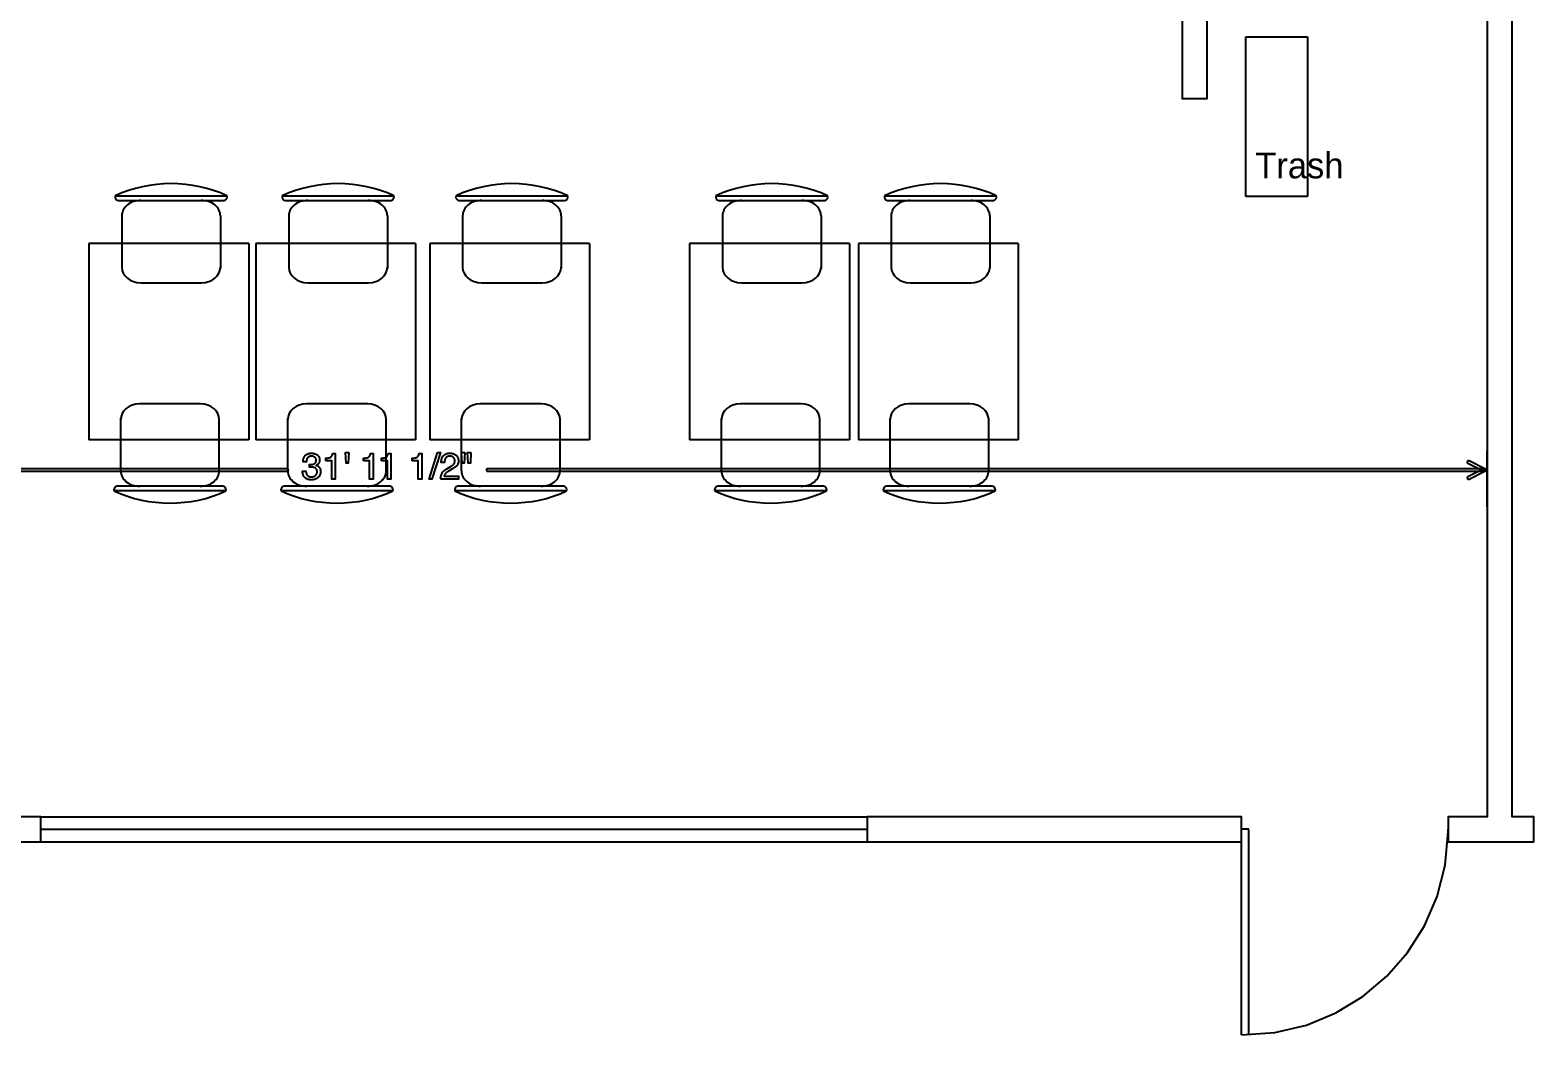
# Model space of a CAD drawing. Header units: inches. Extents: x -1 to 396, y -34 to 687.
# Drawn here: x 133.8 to 396, y -33.7 to 141.5 of the extents above; entities that cross this region are included whole.
import ezdxf

# ---------------------------------------------------------------- set-up
doc = ezdxf.new("R2010")
doc.units = ezdxf.units.IN
doc.header["$MEASUREMENT"] = 0
for name, color, linetype in [('AL_EQUIPMENT', 6, 'Continuous'), ('AL_LABELS', 1, 'Continuous'), ('AL_LINEWORK', 30, 'Continuous'), ('DIMENSIONS', 9, 'Continuous'), ('DOORS', 3, 'Continuous'), ('WALLS', 7, 'Continuous'), ('WINDOWS', 5, 'Continuous')]:
    doc.layers.add(name, color=color, linetype=linetype)

# ---------------------------------------------------------------- blocks, each defined once
blk = doc.blocks.new('AL_Table_2_Top', base_point=(558.22, -1036.11))
for p, q in [((540.12, -1024.25), (540.12, -1047.96)), ((540.12, -1024.25), (575.7, -1024.25)), ((575.7, -1024.25), (575.7, -1047.96)), ((531.47, -1044.06), (531.47, -1027.47)), ((532.33, -1043.63), (532.33, -1027.9)), ((535.13, -1028.45), (544.68, -1028.45)), ((581.31, -1028.61), (571.76, -1028.61)), ((584.1, -1028.07), (584.1, -1043.8)), ((584.96, -1027.64), (584.96, -1044.23)), ((547.27, -1040.27), (547.27, -1031.26)), ((569.16, -1031.43), (569.16, -1040.44)), ((535.13, -1043.09), (544.68, -1043.09)), ((581.31, -1043.25), (571.76, -1043.25)), ((540.12, -1047.96), (575.7, -1047.96))]:
    blk.add_line(p, q)
for centre, radius, start, end in [((546, -1035.77), 16.72, 150.2762, 209.7238), ((531.68, -1028.13), 0.685, 19.1426, 107.9912), ((535.11, -1031.23), 2.78, 89.773, 181.1087), ((544.4, -1031.33), 2.88, 1.3036, 89.5947), ((572.04, -1031.49), 2.88, 90.4055, 178.7039), ((581.32, -1031.4), 2.78, 358.8835, 90.2271), ((584.75, -1028.29), 0.685, 72.0088, 160.8574), ((570.44, -1035.93), 16.72, 330.2762, 29.7238), ((535.11, -1040.3), 2.78, 178.8913, 270.227), ((544.4, -1040.21), 2.88, 270.4053, 358.6964), ((572.04, -1040.37), 2.88, 181.3036, 269.5947), ((581.32, -1040.47), 2.78, 269.773, 1.1087), ((531.68, -1043.41), 0.685, 252.0192, 340.8877), ((584.75, -1043.57), 0.685, 199.1426, 287.9912)]:
    blk.add_arc(centre, radius, start, end)

msp = doc.modelspace()

# ---------------------------------------------------------------- linework, layer by layer
at = {"layer": 'AL_LINEWORK'}
for p, q in [((345.75, 112.49), (345.75, 140.34)), ((345.75, 140.34), (356.52, 140.34)), ((356.52, 140.34), (356.52, 112.49)), ((356.52, 112.49), (345.75, 112.49))]:
    msp.add_line(p, q, dxfattribs=at)
at = {"layer": 'DIMENSIONS'}
for points in [[(182.82, 63.09), (182.66, 63.1), (182.52, 63.11), (182.38, 63.13), (182.25, 63.16), (182.13, 63.2), (182.02, 63.25), (181.92, 63.31), (181.82, 63.37), (181.74, 63.45), (181.66, 63.53), (181.59, 63.62), (181.53, 63.71), (181.48, 63.81), (181.43, 63.91), (181.39, 64.02), (181.36, 64.13), (181.33, 64.24), (181.31, 64.35), (181.3, 64.48), (181.3, 64.6), (181.89, 64.6), (181.9, 64.51), (181.91, 64.43), (181.92, 64.36), (181.94, 64.29), (181.95, 64.22), (181.97, 64.16), (181.99, 64.1), (182.01, 64.05), (182.03, 64.01), (182.05, 63.96), (182.1, 63.9), (182.16, 63.84), (182.22, 63.78), (182.29, 63.74), (182.36, 63.7), (182.45, 63.67), (182.54, 63.64), (182.63, 63.62), (182.74, 63.61), (182.85, 63.61), (182.94, 63.61), (183.02, 63.62), (183.1, 63.63), (183.18, 63.65), (183.25, 63.67), (183.32, 63.69), (183.39, 63.73), (183.45, 63.76), (183.51, 63.8), (183.57, 63.85), (183.62, 63.9), (183.66, 63.95), (183.7, 64), (183.74, 64.06), (183.77, 64.12), (183.79, 64.18), (183.81, 64.25), (183.83, 64.32), (183.83, 64.39), (183.84, 64.46), (183.83, 64.55), (183.83, 64.64), (183.81, 64.72), (183.79, 64.79), (183.77, 64.86), (183.73, 64.92), (183.7, 64.98), (183.66, 65.03), (183.61, 65.07), (183.55, 65.11), (183.49, 65.15), (183.43, 65.18), (183.36, 65.21), (183.29, 65.23), (183.21, 65.25), (183.13, 65.27), (183.05, 65.28), (182.96, 65.29), (182.86, 65.3), (182.76, 65.3), (182.75, 65.3), (182.74, 65.3), (182.73, 65.3), (182.72, 65.3), (182.7, 65.3), (182.69, 65.3), (182.68, 65.3), (182.67, 65.3), (182.66, 65.3), (182.65, 65.3), (182.64, 65.3), (182.62, 65.3), (182.61, 65.3), (182.6, 65.3), (182.59, 65.3), (182.58, 65.3), (182.56, 65.3), (182.55, 65.3), (182.54, 65.29), (182.53, 65.29), (182.53, 65.79), (182.55, 65.79), (182.56, 65.79), (182.58, 65.79), (182.6, 65.79), (182.61, 65.79), (182.62, 65.78), (182.64, 65.78), (182.65, 65.78), (182.66, 65.78), (182.68, 65.78), (182.69, 65.78), (182.7, 65.78), (182.71, 65.78), (182.73, 65.78), (182.74, 65.78), (182.75, 65.78), (182.77, 65.78), (182.78, 65.78), (182.79, 65.78), (182.81, 65.78), (182.87, 65.78), (182.93, 65.78), (182.99, 65.79), (183.04, 65.79), (183.1, 65.8), (183.15, 65.81), (183.2, 65.83), (183.24, 65.84), (183.29, 65.86), (183.33, 65.88), (183.4, 65.92), (183.46, 65.96), (183.51, 66.01), (183.56, 66.06), (183.6, 66.12), (183.63, 66.19), (183.65, 66.26), (183.67, 66.34), (183.68, 66.42), (183.69, 66.51), (183.68, 66.57), (183.68, 66.64), (183.66, 66.7), (183.65, 66.75), (183.63, 66.81), (183.6, 66.86), (183.57, 66.9), (183.53, 66.95), (183.49, 66.99), (183.45, 67.03), (183.4, 67.06), (183.35, 67.09), (183.3, 67.12), (183.24, 67.14), (183.19, 67.16), (183.13, 67.18), (183.07, 67.19), (183.01, 67.2), (182.95, 67.21), (182.89, 67.21), (182.78, 67.21), (182.68, 67.19), (182.58, 67.18), (182.49, 67.15), (182.41, 67.11), (182.34, 67.07), (182.27, 67.02), (182.21, 66.97), (182.15, 66.9), (182.11, 66.83), (182.08, 66.79), (182.06, 66.74), (182.05, 66.69), (182.03, 66.64), (182.01, 66.58), (182, 66.52), (181.99, 66.45), (181.98, 66.39), (181.98, 66.32), (181.97, 66.24), (181.41, 66.24), (181.41, 66.34), (181.42, 66.44), (181.43, 66.53), (181.44, 66.62), (181.46, 66.71), (181.49, 66.79), (181.51, 66.87), (181.54, 66.95), (181.58, 67.02), (181.61, 67.1), (181.69, 67.22), (181.77, 67.32), (181.87, 67.42), (181.97, 67.5), (182.09, 67.57), (182.22, 67.62), (182.36, 67.67), (182.5, 67.7), (182.66, 67.72), (182.83, 67.72), (182.97, 67.72), (183.09, 67.71), (183.22, 67.7), (183.33, 67.68), (183.44, 67.65), (183.55, 67.61), (183.64, 67.57), (183.73, 67.53), (183.82, 67.48), (183.9, 67.42), (183.97, 67.35), (184.03, 67.28), (184.09, 67.21), (184.14, 67.13), (184.18, 67.04), (184.21, 66.95), (184.24, 66.85), (184.26, 66.75), (184.27, 66.64), (184.27, 66.53), (184.27, 66.45), (184.27, 66.37), (184.25, 66.29), (184.24, 66.22), (184.22, 66.15), (184.19, 66.09), (184.17, 66.03), (184.13, 65.97), (184.09, 65.91), (184.05, 65.86), (184.02, 65.83), (183.99, 65.8), (183.96, 65.77), (183.93, 65.74), (183.89, 65.71), (183.86, 65.69), (183.82, 65.67), (183.78, 65.64), (183.74, 65.62), (183.69, 65.61), (183.76, 65.58), (183.83, 65.56), (183.89, 65.53), (183.95, 65.5), (184.01, 65.46), (184.06, 65.42), (184.11, 65.38), (184.16, 65.33), (184.21, 65.28), (184.25, 65.23), (184.29, 65.17), (184.32, 65.11), (184.35, 65.05), (184.38, 64.99), (184.4, 64.92), (184.42, 64.85), (184.43, 64.78), (184.44, 64.7), (184.45, 64.63), (184.45, 64.55), (184.44, 64.42), (184.43, 64.3), (184.41, 64.18), (184.38, 64.07), (184.34, 63.96), (184.29, 63.86), (184.24, 63.76), (184.18, 63.67), (184.1, 63.58), (184.02, 63.5), (183.93, 63.42), (183.84, 63.35), (183.74, 63.29), (183.63, 63.24), (183.51, 63.19), (183.39, 63.16), (183.25, 63.13), (183.12, 63.11), (182.97, 63.1), (182.82, 63.09)], [(185.34, 66.4), (185.34, 66.84), (185.46, 66.85), (185.57, 66.86), (185.68, 66.88), (185.77, 66.9), (185.86, 66.92), (185.95, 66.94), (186.02, 66.96), (186.09, 66.98), (186.15, 67.01), (186.2, 67.04), (186.25, 67.07), (186.29, 67.11), (186.33, 67.16), (186.37, 67.21), (186.41, 67.27), (186.45, 67.34), (186.48, 67.42), (186.51, 67.51), (186.54, 67.6), (186.56, 67.7), (187.01, 67.7), (187.01, 63.22), (186.4, 63.22), (186.4, 66.4), (185.34, 66.4)], [(189.37, 67.83), (189.27, 65.99), (188.9, 65.99), (188.8, 67.83), (189.37, 67.83)], [(191.94, 66.4), (191.94, 66.84), (192.06, 66.85), (192.17, 66.86), (192.28, 66.88), (192.38, 66.9), (192.46, 66.92), (192.55, 66.94), (192.62, 66.96), (192.69, 66.98), (192.75, 67.01), (192.8, 67.04), (192.85, 67.07), (192.89, 67.11), (192.93, 67.16), (192.97, 67.21), (193.01, 67.27), (193.05, 67.34), (193.08, 67.42), (193.11, 67.51), (193.14, 67.6), (193.16, 67.7), (193.61, 67.7), (193.61, 63.21), (193, 63.21), (193, 66.4), (191.94, 66.4)], [(195.05, 66.4), (195.05, 66.84), (195.17, 66.85), (195.28, 66.86), (195.39, 66.88), (195.48, 66.9), (195.57, 66.92), (195.65, 66.94), (195.73, 66.96), (195.8, 66.98), (195.85, 67.01), (195.91, 67.04), (195.95, 67.07), (196, 67.11), (196.04, 67.16), (196.08, 67.21), (196.12, 67.27), (196.15, 67.34), (196.19, 67.42), (196.22, 67.51), (196.24, 67.6), (196.27, 67.7), (196.72, 67.7), (196.71, 63.21), (196.11, 63.21), (196.11, 66.4), (195.05, 66.4)], [(200.42, 66.4), (200.42, 66.84), (200.54, 66.85), (200.65, 66.86), (200.76, 66.88), (200.85, 66.9), (200.94, 66.92), (201.02, 66.94), (201.1, 66.96), (201.17, 66.98), (201.23, 67.01), (201.28, 67.04), (201.33, 67.07), (201.37, 67.11), (201.41, 67.16), (201.45, 67.21), (201.49, 67.27), (201.52, 67.34), (201.56, 67.42), (201.59, 67.51), (201.61, 67.6), (201.64, 67.7), (202.09, 67.7), (202.09, 63.21), (201.48, 63.21), (201.48, 66.4), (200.42, 66.4)], [(204.85, 67.83), (205.33, 67.83), (203.87, 63.21), (203.39, 63.21), (204.85, 67.83)], [(205.38, 63.21), (205.39, 63.33), (205.4, 63.44), (205.41, 63.55), (205.43, 63.66), (205.45, 63.76), (205.48, 63.86), (205.51, 63.96), (205.54, 64.05), (205.58, 64.14), (205.62, 64.23), (205.67, 64.31), (205.72, 64.4), (205.78, 64.48), (205.85, 64.56), (205.93, 64.64), (206.01, 64.72), (206.11, 64.79), (206.21, 64.87), (206.32, 64.94), (206.44, 65.01), (207.04, 65.36), (207.12, 65.41), (207.19, 65.45), (207.26, 65.49), (207.32, 65.54), (207.38, 65.58), (207.44, 65.62), (207.49, 65.66), (207.53, 65.69), (207.57, 65.73), (207.61, 65.76), (207.66, 65.82), (207.7, 65.87), (207.74, 65.93), (207.77, 65.98), (207.8, 66.04), (207.82, 66.1), (207.84, 66.16), (207.86, 66.23), (207.86, 66.29), (207.87, 66.36), (207.86, 66.44), (207.86, 66.51), (207.84, 66.58), (207.83, 66.65), (207.81, 66.71), (207.78, 66.77), (207.75, 66.83), (207.72, 66.88), (207.68, 66.94), (207.63, 66.98), (207.58, 67.03), (207.53, 67.07), (207.47, 67.1), (207.42, 67.13), (207.36, 67.16), (207.29, 67.18), (207.22, 67.19), (207.15, 67.21), (207.08, 67.21), (207, 67.22), (206.89, 67.21), (206.78, 67.2), (206.68, 67.18), (206.59, 67.14), (206.51, 67.1), (206.43, 67.06), (206.36, 67), (206.3, 66.93), (206.24, 66.86), (206.2, 66.77), (206.17, 66.73), (206.15, 66.67), (206.13, 66.62), (206.12, 66.56), (206.1, 66.49), (206.09, 66.43), (206.08, 66.36), (206.07, 66.28), (206.07, 66.2), (206.06, 66.12), (205.49, 66.12), (205.49, 66.24), (205.5, 66.35), (205.51, 66.45), (205.53, 66.56), (205.55, 66.65), (205.57, 66.75), (205.6, 66.84), (205.63, 66.92), (205.67, 67), (205.71, 67.08), (205.79, 67.2), (205.88, 67.32), (205.98, 67.41), (206.09, 67.5), (206.21, 67.57), (206.35, 67.63), (206.5, 67.68), (206.65, 67.71), (206.82, 67.73), (207, 67.73), (207.16, 67.73), (207.3, 67.72), (207.43, 67.7), (207.56, 67.67), (207.67, 67.63), (207.78, 67.58), (207.88, 67.53), (207.98, 67.47), (208.06, 67.4), (208.14, 67.32), (208.2, 67.23), (208.26, 67.14), (208.32, 67.06), (208.36, 66.97), (208.4, 66.87), (208.43, 66.78), (208.46, 66.68), (208.48, 66.59), (208.49, 66.49), (208.49, 66.38), (208.49, 66.28), (208.48, 66.17), (208.46, 66.07), (208.43, 65.98), (208.4, 65.88), (208.36, 65.79), (208.31, 65.7), (208.25, 65.62), (208.18, 65.54), (208.11, 65.46), (208.06, 65.41), (208.01, 65.37), (207.95, 65.32), (207.88, 65.27), (207.8, 65.21), (207.72, 65.16), (207.63, 65.1), (207.54, 65.04), (207.43, 64.98), (207.32, 64.92), (206.89, 64.68), (206.83, 64.65), (206.77, 64.61), (206.72, 64.58), (206.67, 64.55), (206.62, 64.51), (206.57, 64.48), (206.52, 64.45), (206.48, 64.42), (206.44, 64.39), (206.41, 64.36), (206.35, 64.3), (206.29, 64.24), (206.24, 64.19), (206.19, 64.13), (206.15, 64.07), (206.11, 64.01), (206.08, 63.94), (206.05, 63.88), (206.03, 63.82), (206.01, 63.75), (208.47, 63.75), (208.47, 63.21), (205.38, 63.21)], [(209.59, 67.83), (209.5, 65.99), (209.11, 65.99), (209.02, 67.83), (209.59, 67.83)], [(210.67, 67.83), (210.57, 65.99), (210.19, 65.99), (210.09, 67.83), (210.67, 67.83)], [(384.67, 63.21), (387.43, 64.59), (387.85, 64.8), (387.43, 65.01), (384.67, 66.39), (384.64, 66.4), (384.6, 66.41), (384.57, 66.41), (384.53, 66.41), (384.5, 66.4), (384.47, 66.39), (384.44, 66.37), (384.41, 66.34), (384.38, 66.32), (384.37, 66.28), (384.35, 66.25), (384.34, 66.21), (384.34, 66.18), (384.34, 66.14), (384.35, 66.11), (384.37, 66.08), (384.39, 66.05), (384.41, 66.02), (384.44, 65.99), (384.47, 65.97), (387.23, 64.59), (387.23, 65.01), (384.47, 63.63), (384.44, 63.61), (384.41, 63.58), (384.38, 63.56), (384.37, 63.53), (384.35, 63.49), (384.34, 63.46), (384.34, 63.42), (384.34, 63.39), (384.35, 63.35), (384.37, 63.32), (384.38, 63.29), (384.41, 63.26), (384.44, 63.23), (384.47, 63.22), (384.5, 63.2), (384.53, 63.19), (384.57, 63.19), (384.6, 63.19), (384.64, 63.2), (384.67, 63.21)], [(387.1, 65.03), (385.46, 65.03), (382.1, 65.03), (377.08, 65.03), (370.46, 65.03), (362.3, 65.03), (352.66, 65.03), (341.59, 65.03), (329.15, 65.03), (315.41, 65.03), (300.42, 65.03), (300.06, 65.03), (299.76, 65.03), (299.51, 65.03), (299.3, 65.03), (299.1, 65.03), (298.9, 65.03), (298.68, 65.03), (298.43, 65.03), (298.14, 65.03), (297.78, 65.03), (292.34, 65.03), (287.12, 65.03), (282, 65.03), (276.87, 65.03), (271.62, 65.03), (266.15, 65.03), (260.33, 65.03), (254.06, 65.03), (247.23, 65.03), (239.73, 65.03), (236.7, 65.03), (234.23, 65.03), (232.2, 65.03), (230.5, 65.03), (229.01, 65.03), (227.61, 65.03), (226.2, 65.03), (224.67, 65.03), (222.89, 65.03), (220.75, 65.03), (219.16, 65.03), (217.88, 65.03), (216.86, 65.03), (216.06, 65.03), (215.45, 65.03), (214.97, 65.03), (214.59, 65.03), (214.26, 65.03), (213.93, 65.03), (213.58, 65.03), (213.54, 65.03), (213.5, 65.02), (213.47, 65.01), (213.44, 64.99), (213.41, 64.96), (213.39, 64.94), (213.37, 64.91), (213.36, 64.87), (213.35, 64.84), (213.35, 64.8), (213.35, 64.76), (213.36, 64.73), (213.37, 64.7), (213.39, 64.67), (213.41, 64.64), (213.44, 64.62), (213.47, 64.6), (213.5, 64.58), (213.54, 64.57), (213.58, 64.57), (213.93, 64.57), (214.26, 64.57), (214.59, 64.57), (214.97, 64.57), (215.45, 64.57), (216.06, 64.57), (216.86, 64.57), (217.88, 64.57), (219.16, 64.57), (220.75, 64.57), (222.89, 64.57), (224.67, 64.57), (226.2, 64.57), (227.61, 64.57), (229.01, 64.57), (230.5, 64.57), (232.2, 64.57), (234.23, 64.57), (236.7, 64.57), (239.73, 64.57), (247.23, 64.57), (254.06, 64.57), (260.33, 64.57), (266.15, 64.57), (271.62, 64.57), (276.87, 64.57), (282, 64.57), (287.12, 64.57), (292.34, 64.57), (297.78, 64.57), (298.14, 64.57), (298.43, 64.57), (298.68, 64.57), (298.9, 64.57), (299.1, 64.57), (299.3, 64.57), (299.51, 64.57), (299.76, 64.57), (300.06, 64.57), (300.42, 64.57), (315.41, 64.57), (329.15, 64.57), (341.59, 64.57), (352.66, 64.57), (362.3, 64.57), (370.46, 64.57), (377.08, 64.57), (382.1, 64.57), (385.46, 64.57), (387.1, 64.57), (387.14, 64.57), (387.17, 64.58), (387.21, 64.6), (387.24, 64.61), (387.26, 64.64), (387.29, 64.66), (387.31, 64.69), (387.32, 64.73), (387.33, 64.76), (387.33, 64.8), (387.33, 64.84), (387.32, 64.87), (387.31, 64.91), (387.29, 64.94), (387.26, 64.96), (387.24, 64.99), (387.21, 65), (387.17, 65.02), (387.14, 65.03), (387.1, 65.03)]]:
    msp.add_lwpolyline(points, close=True, dxfattribs=at)
for points in [[(387.85, 58.36), (387.85, 68.12)], [(130.2, 64.57), (136.67, 64.57), (143.72, 64.57), (151.48, 64.57), (154.61, 64.57), (157.17, 64.57), (159.27, 64.57), (161.04, 64.57), (162.59, 64.57), (164.03, 64.57), (165.49, 64.57), (167.09, 64.57), (168.93, 64.57), (171.15, 64.57), (172.81, 64.57), (174.14, 64.57), (175.2, 64.57), (176.03, 64.57), (176.66, 64.57), (177.16, 64.57), (177.56, 64.57), (177.9, 64.57), (178.24, 64.57), (178.62, 64.57), (178.65, 64.58), (178.69, 64.58), (178.72, 64.6), (178.75, 64.62), (178.78, 64.64), (178.8, 64.67), (178.82, 64.7), (178.83, 64.73), (178.84, 64.77), (178.85, 64.8), (178.84, 64.84), (178.83, 64.88), (178.82, 64.91), (178.8, 64.94), (178.78, 64.97), (178.75, 64.99), (178.72, 65.01), (178.69, 65.02), (178.65, 65.03), (178.62, 65.03), (178.24, 65.03), (177.9, 65.03), (177.56, 65.03), (177.16, 65.03), (176.66, 65.03), (176.03, 65.03), (175.2, 65.03), (174.14, 65.03), (172.81, 65.03), (171.15, 65.03), (168.93, 65.03), (167.09, 65.03), (165.49, 65.03), (164.03, 65.03), (162.59, 65.03), (161.04, 65.03), (159.27, 65.03), (157.17, 65.03), (154.61, 65.03), (151.48, 65.03), (143.72, 65.03), (136.67, 65.03), (130.2, 65.03)]]:
    msp.add_lwpolyline(points, dxfattribs=at)
at = {"layer": 'DOORS'}
for points in [[(345.01, -33.69), (345.01, 2.18)], [(345.01, -33.69), (345.01, -33.69), (350.81, -33.27), (356.32, -31.96), (361.46, -29.84), (366.16, -26.98), (370.36, -23.44), (373.96, -19.31), (376.9, -14.65), (379.11, -9.55), (380.51, -4.07), (381.03, 1.72), (381.03, 1.77), (381.03, 1.81), (381.03, 1.86), (381.03, 1.9), (381.03, 1.95), (381.03, 1.99), (381.03, 2.04), (381.03, 2.08), (381.03, 2.13), (381.03, 2.18)], [(346.31, -33.67), (346.31, 2.18)]]:
    msp.add_lwpolyline(points, dxfattribs=at)
at = {"layer": 'WALLS'}
msp.add_lwpolyline([(387.85, 408.35), (387.85, 4.34), (381.03, 4.34), (381.03, 0), (395.99, 0), (395.99, 4.34), (392.19, 4.34), (392.19, 649.58)], dxfattribs=at)
for points in [[(101.31, 268.69), (101.31, 264.33), (334.67, 264.33), (334.67, 129.57), (339.01, 129.57), (339.01, 268.69), (101.31, 268.69)], [(60.55, 4.34), (60.55, 0), (135.68, 0), (135.68, 4.34), (60.55, 4.34)], [(279.74, 4.34), (279.74, 0), (345.01, 0), (345.01, 4.34), (279.74, 4.34)]]:
    msp.add_lwpolyline(points, close=True, dxfattribs=at)
at = {"layer": 'WINDOWS'}
for points in [[(135.67, 4.35), (279.74, 4.35)], [(135.67, 0), (135.67, 4.35)], [(279.74, 4.35), (279.74, 0)], [(135.67, 2.18), (279.74, 2.18)], [(135.67, 0), (279.74, 0)], [(346.31, 2.18), (345.01, 2.18)]]:
    msp.add_lwpolyline(points, dxfattribs=at)

# ---------------------------------------------------------------- block references
at = {"layer": 'AL_EQUIPMENT', "xscale": 0.9621638372200467, "yscale": 1.1742788191917422, "rotation": 270}
for p in [(157.99, 86.88), (187.1, 86.88), (217.4, 86.88), (262.71, 86.88), (292.12, 86.88)]:
    msp.add_blockref('AL_Table_2_Top', p, dxfattribs=at)

# ---------------------------------------------------------------- texts
at = {"layer": 'AL_LABELS', "insert": (347.4, 120.15), "char_height": 4.501, "attachment_point": 1}
msp.add_mtext('Trash', dxfattribs=at)

doc.saveas('drawing.dxf')
